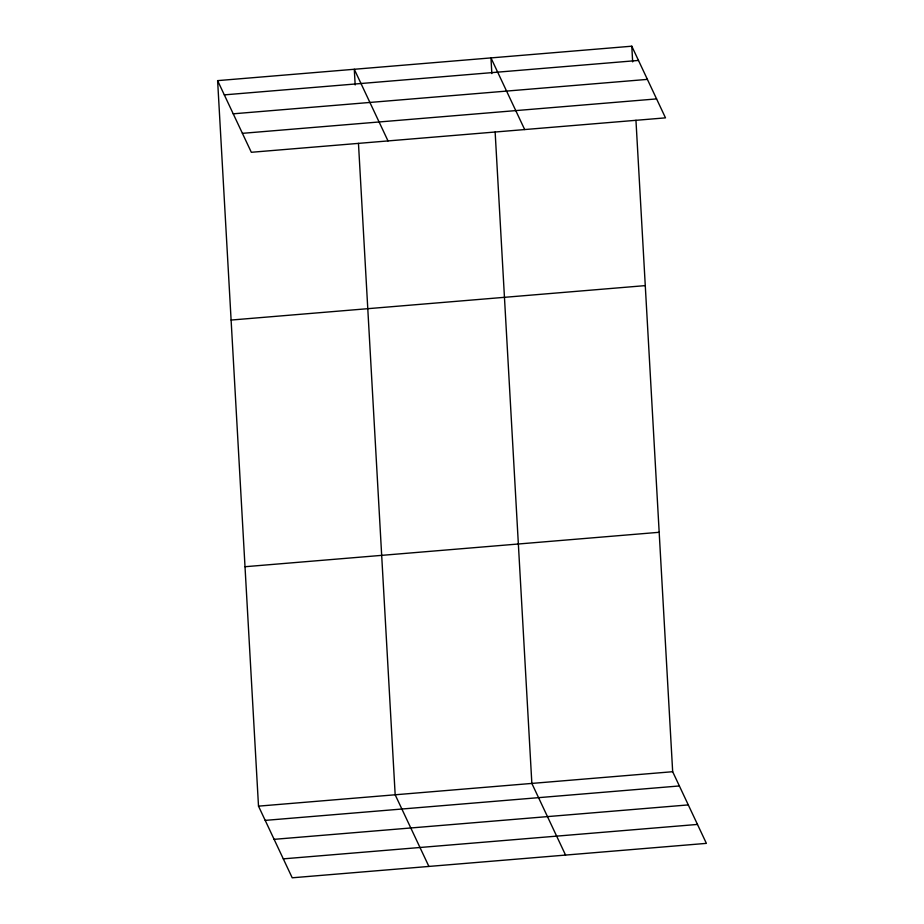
<?xml version="1.0" encoding="UTF-8"?>
<svg xmlns="http://www.w3.org/2000/svg" width="924" height="924" viewBox="0 0 924 924"><rect width="100%" height="100%" fill="white"/><g stroke="black" fill="none" stroke-linecap="round" stroke-linejoin="round"><path stroke-width="1.39" d="M217.614 80.631L631.785 46.2L665.499 117.856L251.328 152.287L217.614 80.631L258.501 806.144L292.215 877.8L706.386 843.369L672.672 771.713L635.955 120.305M224.313 94.872L638.484 60.441M233.229 113.814L647.401 79.383M242.411 133.333L656.583 98.903M231.104 320.051L645.275 285.62M245.01 566.724L659.182 532.293M258.501 806.144L672.672 771.713M265.2 820.385L679.371 785.954M274.116 839.339L688.288 804.908M283.298 858.858L697.47 824.427M524.682 129.556L490.967 57.912L491.845 73.585M388.011 140.922L354.285 69.265L355.174 84.95M565.569 855.081L531.854 783.425L495.137 132.017M428.898 866.435L395.172 794.79L358.466 143.37M631.785 46.2L632.663 61.873"/></g></svg>
